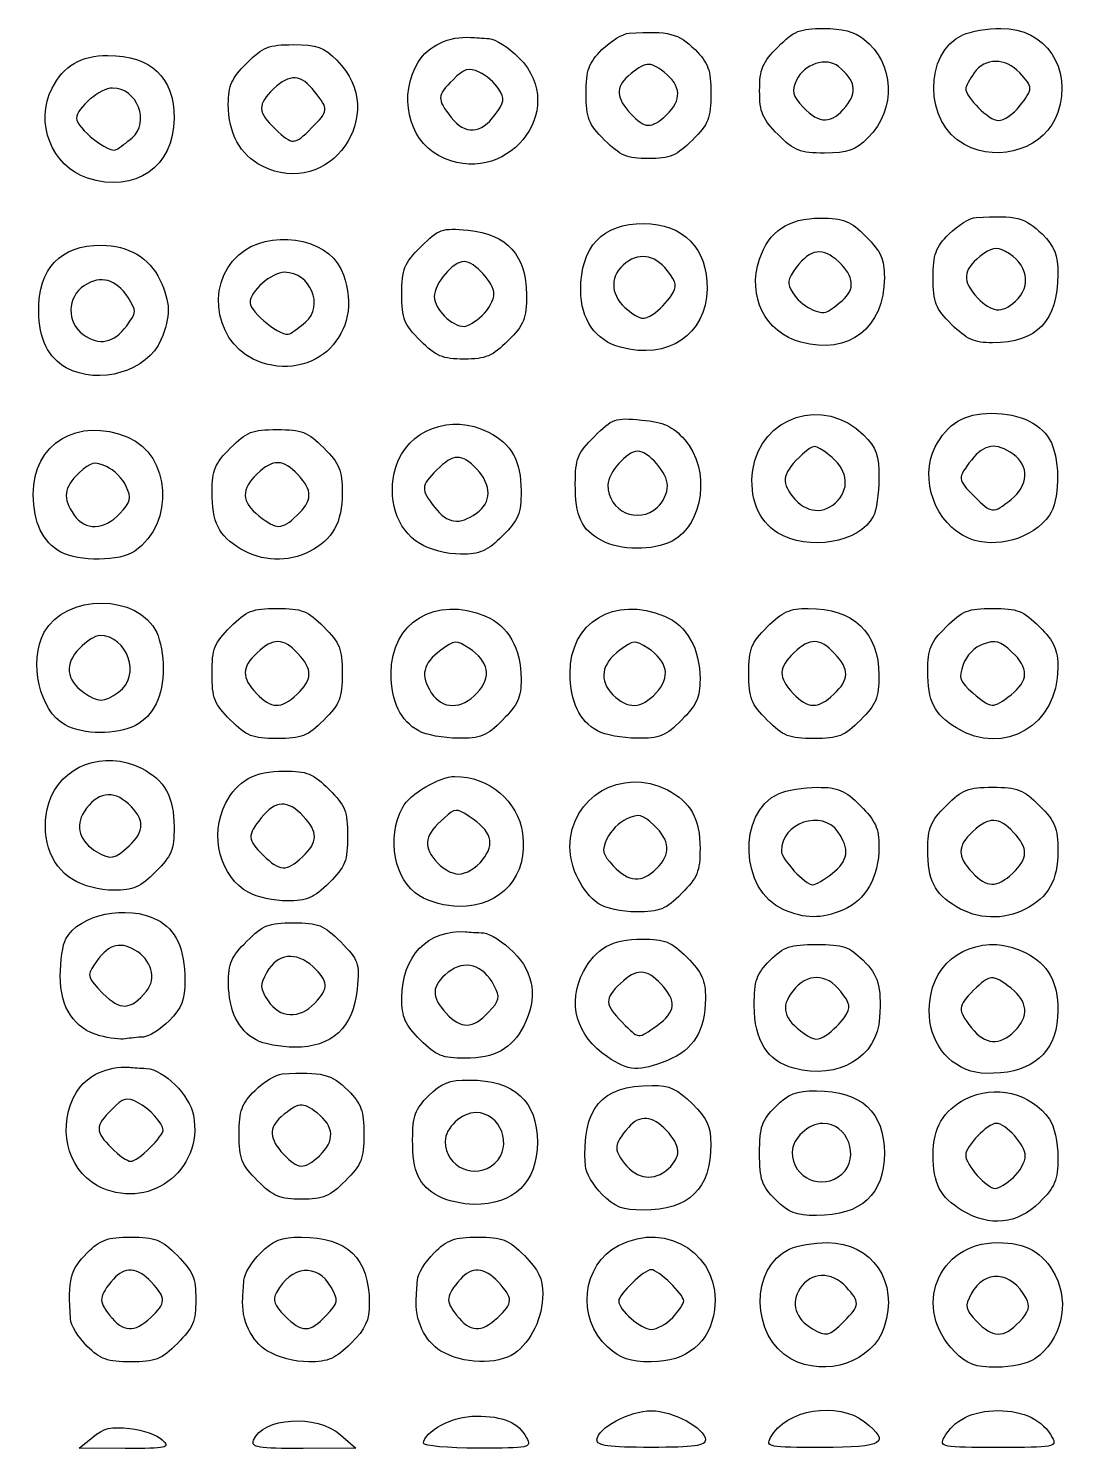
# Model space of a CAD drawing. Extents: x -1 to 2559, y 1 to 1442.
# Drawn here: x 997.6 to 1254.4, y 2.7 to 352 of the extents above; entities that cross this region are included whole.
import ezdxf

# ---------------------------------------------------------------- set-up
doc = ezdxf.new("R2010")
doc.units = 0
doc.layers.get('0').update_dxf_attribs({"linetype": 'CONTINUOUS'})
doc.layers.add('IMAGE', color=7, linetype='CONTINUOUS')

# ---------------------------------------------------------------- blocks, each defined once
blk = doc.blocks.new('wave')
at = {"layer": 'IMAGE', "color": 7}
for points in [[(295.77, -1277.14), (295.77, -1277.14)], [(209.55, -1279.13), (209.55, -1279.13)], [(251.65, -1279.23), (251.65, -1279.23)], [(120.23, -1284.87), (120.23, -1284.87)], [(164.38, -1282.43), (164.38, -1282.43)], [(236.43, -1285.42), (236.43, -1285.42)], [(279.1, -1284.08), (279.1, -1284.08)], [(324.91, -1286.53), (324.91, -1286.53)], [(152.16, -1291.79), (152.16, -1291.79)], [(195.58, -1289.2), (195.58, -1289.2)], [(109.25, -1294.78), (109.25, -1294.78)], [(252.82, -1323.73), (252.82, -1323.73)], [(294.9, -1324.87), (294.9, -1324.87)], [(337.46, -1325.08), (337.46, -1325.08)], [(162.9, -1330.21), (162.9, -1330.21)], [(206.31, -1328.56), (206.31, -1328.56)], [(321.76, -1330.75), (321.76, -1330.75)], [(118.9, -1331.11), (118.9, -1331.11)], [(191.1, -1334.75), (191.1, -1334.75)], [(240.31, -1336.39), (240.31, -1336.39)], [(284.72, -1335.15), (284.72, -1335.15)], [(104.04, -1341.42), (104.04, -1341.42)], [(151.94, -1340.13), (151.94, -1340.13)], [(249.46, -1375.74), (249.46, -1375.74)], [(293.8, -1374.06), (293.8, -1374.06)], [(336.38, -1373.85), (336.38, -1373.85)], [(117.22, -1377.3), (117.22, -1377.3)], [(160.81, -1377.72), (160.81, -1377.72)], [(278.95, -1381.99), (278.95, -1381.99)], [(325.9, -1383.34), (325.9, -1383.34)], [(102.71, -1386.76), (102.71, -1386.76)], [(146.98, -1386.02), (146.98, -1386.02)], [(190.97, -1384.67), (190.97, -1384.67)], [(235.6, -1383.87), (235.6, -1383.87)], [(116.93, -1421.21), (116.93, -1421.21)], [(160.81, -1421.72), (160.81, -1421.72)], [(205.12, -1421.4), (205.12, -1421.4)], [(249.12, -1421.4), (249.12, -1421.4)], [(292.81, -1421.72), (292.81, -1421.72)], [(336.38, -1421.85), (336.38, -1421.85)], [(144.43, -1428.08), (144.43, -1428.08)], [(276.43, -1428.08), (276.43, -1428.08)], [(190.71, -1430.76), (190.71, -1430.76)], [(234.71, -1430.76), (234.71, -1430.76)], [(322.98, -1430.02), (322.98, -1430.02)], [(119.48, -1459.05), (119.48, -1459.05)], [(162.14, -1461.72), (162.14, -1461.72)], [(206.44, -1462.47), (206.44, -1462.47)], [(249.23, -1464.62), (249.23, -1464.62)], [(292.38, -1465.85), (292.38, -1465.85)], [(336.81, -1465.72), (336.81, -1465.72)], [(105.64, -1467.34), (105.64, -1467.34)], [(148.91, -1470.53), (148.91, -1470.53)], [(190.95, -1471.33), (190.95, -1471.33)], [(234.85, -1473.2), (234.85, -1473.2)], [(322.98, -1474.02), (322.98, -1474.02)], [(123.78, -1494.76), (123.78, -1494.76)], [(165.18, -1497.7), (165.18, -1497.7)], [(207.89, -1499.95), (207.89, -1499.95)], [(249.36, -1503.19), (249.36, -1503.19)], [(337.23, -1504.62), (337.23, -1504.62)], [(112.31, -1505.73), (112.31, -1505.73)], [(150.71, -1506.76), (150.71, -1506.76)], [(191.1, -1506.75), (191.1, -1506.75)], [(237.11, -1510.91), (237.11, -1510.91)], [(282.98, -1513.72), (282.98, -1513.72)], [(322.97, -1512.75), (322.97, -1512.75)], [(166.31, -1535.23), (166.31, -1535.23)], [(209.46, -1537.08), (209.46, -1537.08)], [(252.12, -1538.41), (252.12, -1538.41)], [(294.79, -1539.74), (294.79, -1539.74)], [(111.58, -1542.53), (111.58, -1542.53)], [(151.1, -1541.42), (151.1, -1541.42)], [(336.98, -1540.56), (336.98, -1540.56)], [(195.6, -1545.2), (195.6, -1545.2)], [(235.79, -1544.72), (235.79, -1544.72)], [(278.46, -1546.05), (278.46, -1546.05)], [(324.31, -1548.68), (324.31, -1548.68)], [(124.81, -1575.05), (124.81, -1575.05)], [(210.14, -1575.05), (210.14, -1575.05)], [(253.18, -1575.03), (253.18, -1575.03)], [(295.29, -1576.01), (295.29, -1576.01)], [(109.13, -1582.05), (109.13, -1582.05)], [(237.17, -1582.28), (237.17, -1582.28)], [(153.53, -1583.28), (153.53, -1583.28)], [(196.2, -1583.28), (196.2, -1583.28)], [(282.25, -1585.2), (282.25, -1585.2)], [(322.53, -1583.45), (322.53, -1583.45)], [(191.9, -1605.98), (191.9, -1605.98)], [(234.56, -1605.12), (234.56, -1605.12)], [(277.26, -1604.56), (277.26, -1604.56)]]:
    blk.add_lwpolyline(points, close=True, dxfattribs=at)
for points in [[(338.47, -1277.1), (338.47, -1277.1)], [(204.93, -1377.21), (204.93, -1377.21)], [(103.75, -1429.28), (103.75, -1429.28)], [(280.32, -1474.66), (280.32, -1474.66)], [(295.49, -1501.06), (295.49, -1501.06)], [(124.62, -1533.34), (124.62, -1533.34)], [(167.96, -1574.54), (167.96, -1574.54)], [(338.45, -1576.08), (338.45, -1576.07)], [(118.52, -1607.24), (107.23, -1607.2), (110.55, -1604.44), (110.55, -1604.44)], [(150.1, -1605.25), (150.1, -1605.25)], [(171.49, -1603.91), (175.23, -1607.2), (162.27, -1607.24)], [(319.93, -1604.55), (319.93, -1604.55)]]:
    blk.add_lwpolyline(points, dxfattribs=at)
for points in [[(190.57, -1266.25), (193.04, -1262.2), (198.19, -1259.79), (203.56, -1260.16)], [(203.56, -1260.16), (204.48, -1260.23), (206.49, -1260.36), (208.03, -1260.45)], [(208.03, -1260.45), (209.57, -1260.54), (212.87, -1262.66), (215.36, -1265.15)], [(235.79, -1263.18), (237.94, -1261.04), (240.94, -1259.21), (242.46, -1259.12)], [(242.46, -1259.12), (252.24, -1258.53), (254.61, -1259.13), (258.67, -1263.18)], [(279.1, -1262.48), (283.03, -1258.54), (284.5, -1257.95), (290.25, -1257.95)], [(290.25, -1257.95), (294.81, -1257.95), (297.91, -1258.76), (300.2, -1260.57)], [(300.2, -1260.57), (307.75, -1266.51), (308.23, -1277.82), (301.23, -1284.82)], [(324.91, -1286.53), (315.04, -1281.17), (314.8, -1263.97), (324.53, -1259.54)], [(324.53, -1259.54), (326.45, -1258.67), (330.65, -1257.95), (333.86, -1257.95)], [(333.86, -1257.95), (344.95, -1257.95), (351.52, -1267.63), (347.89, -1278.63)], [(148.43, -1266.48), (152.42, -1262.49), (153.79, -1261.95), (159.87, -1261.95)], [(159.87, -1261.95), (165.69, -1261.95), (167.37, -1262.55), (170.6, -1265.78)], [(231.9, -1273.98), (231.9, -1268.13), (232.49, -1266.48), (235.79, -1263.18)], [(258.67, -1263.18), (261.97, -1266.48), (262.56, -1268.13), (262.56, -1273.98)], [(274.56, -1273.28), (274.56, -1267.93), (275.23, -1266.35), (279.1, -1262.48)], [(100.56, -1272.63), (103.42, -1267.1), (107.66, -1264.62), (114.26, -1264.62)], [(114.26, -1264.62), (124.92, -1264.62), (130.56, -1269.96), (130.56, -1280.08)], [(143.9, -1276.55), (143.9, -1272.03), (144.73, -1270.18), (148.43, -1266.48)], [(170.6, -1265.78), (183.82, -1279), (168.77, -1300.24), (152.16, -1291.79)], [(195.58, -1289.2), (188.09, -1285.13), (185.71, -1274.22), (190.57, -1266.25)], [(215.36, -1265.15), (228.22, -1278), (211.78, -1297.98), (195.58, -1289.2)], [(205.57, -1268.71), (202.94, -1267.51), (201.92, -1267.8), (199.17, -1270.56)], [(251.07, -1268.73), (247.54, -1265.95), (246.44, -1266.07), (242.23, -1269.69)], [(293.99, -1267.36), (291.05, -1264.92), (285.43, -1266.72), (283.63, -1270.67)], [(295.77, -1277.14), (298.64, -1273.49), (298.16, -1270.82), (293.99, -1267.36)], [(338.51, -1268.87), (335.01, -1265.11), (329.96, -1265.13), (327.31, -1268.91)], [(165.13, -1273.46), (161.77, -1269.19), (159.05, -1269.03), (154.98, -1272.85)], [(199.17, -1270.56), (195.18, -1274.54), (195.14, -1275.3), (198.72, -1279.84)], [(210.43, -1272.89), (209.48, -1271.38), (207.3, -1269.5), (205.57, -1268.71)], [(242.23, -1269.69), (239.12, -1272.36), (239.29, -1275.13), (242.8, -1278.86)], [(251.65, -1279.23), (255.52, -1275.62), (255.33, -1272.08), (251.07, -1268.73)], [(283.63, -1270.67), (282.34, -1273.5), (282.57, -1274.46), (285.24, -1277.3)], [(327.31, -1268.91), (326.16, -1270.54), (325.23, -1272.26), (325.23, -1272.73)], [(338.47, -1277.1), (341.87, -1272.77), (341.88, -1272.48), (338.51, -1268.87)], [(109.25, -1294.78), (100.45, -1291.91), (96.19, -1281.07), (100.56, -1272.63)], [(115.44, -1272.62), (112.41, -1272.62), (106.56, -1277.52), (106.56, -1280.06)], [(120.23, -1284.87), (124.74, -1281), (121.46, -1272.62), (115.44, -1272.62)], [(154.98, -1272.85), (151, -1276.59), (151.09, -1278.66), (155.42, -1282.68)], [(164.38, -1282.43), (168.61, -1278.2), (168.64, -1277.92), (165.13, -1273.46)], [(209.55, -1279.13), (211.76, -1276.16), (211.89, -1275.24), (210.43, -1272.89)], [(236.43, -1285.42), (232.44, -1281.43), (231.9, -1280.05), (231.9, -1273.98)], [(262.56, -1273.98), (262.56, -1280.05), (262.02, -1281.43), (258.03, -1285.42)], [(279.1, -1284.08), (275.23, -1280.21), (274.56, -1278.63), (274.56, -1273.28)], [(325.23, -1272.73), (325.23, -1274.91), (331.02, -1280.62), (333.23, -1280.62)], [(152.16, -1291.79), (146.73, -1289.02), (143.9, -1283.8), (143.9, -1276.55)], [(285.24, -1277.3), (289.24, -1281.55), (292.34, -1281.5), (295.77, -1277.14)], [(333.23, -1280.62), (334.59, -1280.62), (336.95, -1279.03), (338.47, -1277.1)], [(106.56, -1280.06), (106.56, -1282.5), (114.54, -1288.78), (116.34, -1287.76)], [(130.56, -1280.08), (130.56, -1292.02), (121, -1298.62), (109.25, -1294.78)], [(198.72, -1279.84), (202.15, -1284.21), (205.97, -1283.96), (209.55, -1279.13)], [(242.8, -1278.86), (246.36, -1282.65), (247.9, -1282.72), (251.65, -1279.23)], [(347.89, -1278.63), (345.02, -1287.32), (333.6, -1291.24), (324.91, -1286.53)], [(116.34, -1287.76), (117.2, -1287.27), (118.95, -1285.98), (120.23, -1284.87)], [(155.42, -1282.68), (159.81, -1286.75), (160.08, -1286.74), (164.38, -1282.43)], [(247.23, -1289.95), (241.88, -1289.95), (240.3, -1289.29), (236.43, -1285.42)], [(258.03, -1285.42), (254.16, -1289.29), (252.58, -1289.95), (247.23, -1289.95)], [(290.53, -1288.62), (284.46, -1288.62), (283.08, -1288.07), (279.1, -1284.08)], [(301.23, -1284.82), (298.04, -1288.01), (296.34, -1288.62), (290.53, -1288.62)], [(230.56, -1322.37), (230.56, -1311.59), (235.87, -1305.95), (246.03, -1305.95)], [(246.03, -1305.95), (255.79, -1305.95), (261.85, -1312.19), (261.63, -1322.03)], [(274.53, -1314.72), (276.81, -1307.82), (281.57, -1304.62), (289.54, -1304.62)], [(289.54, -1304.62), (295.29, -1304.62), (296.76, -1305.21), (300.7, -1309.15)], [(321.13, -1308.51), (323.27, -1306.37), (326.27, -1304.54), (327.79, -1304.45)], [(327.79, -1304.45), (337.57, -1303.86), (339.94, -1304.46), (344, -1308.51)], [(146.45, -1313.66), (153.67, -1307.21), (168, -1309.25), (171.64, -1317.25)], [(191.26, -1311.65), (195.69, -1307.22), (196.36, -1306.99), (202.85, -1307.61)], [(202.85, -1307.61), (212.47, -1308.54), (217.23, -1313.78), (217.23, -1323.44)], [(300.7, -1309.15), (304.4, -1312.85), (305.23, -1314.7), (305.23, -1319.22)], [(317.23, -1319.31), (317.23, -1313.46), (317.82, -1311.82), (321.13, -1308.51)], [(344, -1308.51), (347.16, -1311.67), (347.9, -1313.55), (347.9, -1318.45)], [(97.28, -1327.55), (97.19, -1316.96), (102.57, -1311.28), (112.69, -1311.28)], [(112.69, -1311.28), (119.25, -1311.28), (124.5, -1314.38), (127.05, -1319.76)], [(186.56, -1323.28), (186.56, -1317.13), (187.09, -1315.82), (191.26, -1311.65)], [(251.82, -1317.49), (248.64, -1313.45), (244.55, -1312.94), (241, -1316.16)], [(294.02, -1315.39), (290.12, -1311.73), (287.03, -1312.14), (283.58, -1316.77)], [(335.04, -1312.84), (332.7, -1311.62), (331.55, -1311.84), (328.71, -1314.08)], [(337.46, -1325.08), (341.6, -1321.32), (340.5, -1315.72), (335.04, -1312.84)], [(151.94, -1340.13), (140.94, -1336.53), (137.8, -1321.39), (146.45, -1313.66)], [(201.9, -1315.28), (199.14, -1315.28), (194.56, -1320.68), (194.56, -1323.93)], [(209.23, -1323.28), (209.23, -1320.55), (204.4, -1315.28), (201.9, -1315.28)], [(241, -1316.16), (237.51, -1319.31), (237.98, -1323.96), (242.11, -1327.21)], [(284.72, -1335.15), (275.88, -1332.7), (271.49, -1323.91), (274.53, -1314.72)], [(283.58, -1316.77), (281.36, -1319.74), (281.23, -1320.66), (282.71, -1323.02)], [(294.9, -1324.87), (298.11, -1322.11), (297.82, -1318.97), (294.02, -1315.39)], [(328.71, -1314.08), (324.47, -1317.41), (324.31, -1320.14), (328.13, -1324.2)], [(119.25, -1324.16), (116.26, -1319.6), (112.52, -1318.57), (108.5, -1321.2)], [(127.05, -1319.76), (129.73, -1325.4), (129.79, -1328.7), (127.33, -1334.57)], [(157.74, -1317.95), (154.53, -1317.95), (149.23, -1322.6), (149.23, -1325.42)], [(171.64, -1317.25), (178.1, -1331.43), (166.5, -1344.9), (151.94, -1340.13)], [(162.9, -1330.21), (167.56, -1326.2), (164.09, -1317.95), (157.74, -1317.95)], [(252.82, -1323.73), (254.38, -1321.39), (254.24, -1320.57), (251.82, -1317.49)], [(305.23, -1319.22), (305.23, -1331.6), (296.48, -1338.4), (284.72, -1335.15)], [(321.76, -1330.75), (317.78, -1326.76), (317.23, -1325.39), (317.23, -1319.31)], [(347.9, -1318.45), (347.9, -1329.89), (342.75, -1335.28), (331.83, -1335.28)], [(108.5, -1321.2), (104.19, -1324.03), (104.05, -1330.3), (108.23, -1333.25)], [(191.1, -1334.75), (187.1, -1330.76), (186.56, -1329.39), (186.56, -1323.28)], [(194.56, -1323.93), (194.56, -1327), (198.86, -1331.28), (201.94, -1331.28)], [(206.31, -1328.56), (207.92, -1327.07), (209.23, -1324.69), (209.23, -1323.28)], [(217.23, -1323.44), (217.23, -1329.37), (216.66, -1330.78), (212.7, -1334.75)], [(240.31, -1336.39), (234.22, -1334.75), (230.56, -1329.5), (230.56, -1322.37)], [(261.63, -1322.03), (261.39, -1333.29), (252.09, -1339.56), (240.31, -1336.39)], [(248.34, -1328.21), (249.82, -1327.22), (251.84, -1325.21), (252.82, -1323.73)], [(282.71, -1323.02), (284.68, -1326.17), (289.25, -1328.62), (291.23, -1327.58)], [(118.9, -1331.11), (121.37, -1327.79), (121.39, -1327.44), (119.25, -1324.16)], [(149.23, -1325.42), (149.23, -1327.84), (157.21, -1334.1), (159.01, -1333.09)], [(242.11, -1327.21), (245.18, -1329.63), (246, -1329.76), (248.34, -1328.21)], [(291.23, -1327.58), (291.96, -1327.19), (293.61, -1325.98), (294.9, -1324.87)], [(328.13, -1324.2), (331.56, -1327.85), (334.13, -1328.09), (337.46, -1325.08)], [(104.04, -1341.42), (99.61, -1338.97), (97.33, -1334.29), (97.28, -1327.55)], [(159.01, -1333.09), (159.86, -1332.61), (161.61, -1331.31), (162.9, -1330.21)], [(201.94, -1331.28), (202.74, -1331.28), (204.71, -1330.06), (206.31, -1328.56)], [(331.83, -1335.28), (327.31, -1335.28), (325.46, -1334.45), (321.76, -1330.75)], [(108.23, -1333.25), (112.23, -1336.07), (115.74, -1335.37), (118.9, -1331.11)], [(127.33, -1334.57), (124.11, -1342.28), (112.02, -1345.84), (104.04, -1341.42)], [(201.9, -1339.28), (196.55, -1339.28), (194.97, -1338.62), (191.1, -1334.75)], [(212.7, -1334.75), (208.83, -1338.62), (207.25, -1339.28), (201.9, -1339.28)], [(272.88, -1366.62), (274.75, -1353.33), (290.47, -1348.32), (300.1, -1357.94)], [(95.94, -1372.58), (95.85, -1360.06), (106.89, -1353.37), (119.18, -1358.51)], [(185.09, -1365.89), (187.85, -1356.66), (198.74, -1352.55), (207.88, -1357.27)], [(233.93, -1358.32), (238.36, -1353.89), (239.03, -1353.65), (245.52, -1354.28)], [(245.52, -1354.28), (251.11, -1354.82), (253.11, -1355.73), (256.15, -1359.13)], [(317.74, -1360.91), (320.75, -1355.1), (324.9, -1352.62), (331.59, -1352.62)], [(331.59, -1352.62), (338.74, -1352.62), (344.22, -1355.33), (346.3, -1359.91)], [(119.18, -1358.51), (129.74, -1362.92), (130.79, -1379.63), (120.94, -1386.53)], [(144.43, -1361.15), (148.42, -1357.16), (149.79, -1356.62), (155.9, -1356.62)], [(155.9, -1356.62), (162, -1356.62), (163.37, -1357.16), (167.36, -1361.15)], [(207.88, -1357.27), (213.6, -1360.23), (215.9, -1364.37), (215.9, -1371.71)], [(229.23, -1369.9), (229.23, -1363.8), (229.77, -1362.48), (233.93, -1358.32)], [(300.1, -1357.94), (303.29, -1361.14), (303.9, -1362.84), (303.9, -1368.6)], [(139.9, -1371.9), (139.9, -1366.61), (140.57, -1365.01), (144.43, -1361.15)], [(167.36, -1361.15), (171.28, -1365.07), (171.9, -1366.57), (171.9, -1372.19)], [(244.56, -1361.95), (241.95, -1361.95), (237.23, -1367.28), (237.23, -1370.23)], [(251.9, -1370.46), (251.9, -1367.32), (247.27, -1361.95), (244.56, -1361.95)], [(256.15, -1359.13), (262.54, -1366.29), (260.83, -1380.02), (253.04, -1384.05)], [(291.6, -1362.85), (288.01, -1360.18), (287.92, -1360.18), (285.14, -1362.7)], [(325.9, -1383.34), (317.82, -1380), (313.71, -1368.7), (317.74, -1360.91)], [(336.93, -1362.69), (332.68, -1359.72), (329.82, -1360.12), (326.66, -1364.13)], [(346.3, -1359.91), (348.54, -1364.82), (348.29, -1374.13), (345.82, -1377.66)], [(113.9, -1365.71), (111, -1364.39), (110.08, -1364.61), (107.22, -1367.29)], [(118.8, -1370.61), (117.96, -1368.76), (115.75, -1366.55), (113.9, -1365.71)], [(161, -1367.7), (157.38, -1363.85), (154.93, -1363.81), (150.98, -1367.51)], [(190.97, -1384.67), (185.23, -1381.17), (182.82, -1373.47), (185.09, -1365.89)], [(205, -1366.37), (201.31, -1362.44), (199.24, -1362.48), (195.17, -1366.56)], [(285.14, -1362.7), (280.22, -1367.15), (279.7, -1369.34), (282.69, -1373.14)], [(293.8, -1374.06), (296.9, -1370.63), (296.02, -1366.14), (291.6, -1362.85)], [(326.66, -1364.13), (323.16, -1368.58), (323.18, -1368.87), (327.41, -1373.1)], [(336.38, -1373.85), (340.71, -1370.45), (340.95, -1365.51), (336.93, -1362.69)], [(107.22, -1367.29), (103.38, -1370.9), (103.06, -1373.5), (105.97, -1377.65)], [(150.98, -1367.51), (146.95, -1371.3), (147.08, -1374.45), (151.41, -1377.85)], [(160.81, -1377.72), (164.66, -1374.1), (164.7, -1371.65), (161, -1367.7)], [(195.17, -1366.56), (191.19, -1370.53), (191.15, -1371.3), (194.66, -1375.77)], [(204.93, -1377.21), (208.69, -1374.57), (208.72, -1370.33), (205, -1366.37)], [(278.95, -1381.99), (274.26, -1379.14), (271.94, -1373.26), (272.88, -1366.62)], [(303.9, -1368.6), (303.9, -1372.37), (303.28, -1376.61), (302.52, -1378.02)], [(102.71, -1386.76), (98.23, -1384.27), (96, -1379.6), (95.94, -1372.58)], [(117.22, -1377.3), (119.91, -1374.43), (120.12, -1373.51), (118.8, -1370.61)], [(146.98, -1386.02), (141.47, -1382.65), (139.9, -1379.52), (139.9, -1371.9)], [(171.9, -1372.19), (171.9, -1379.53), (169.6, -1383.67), (163.88, -1386.62)], [(215.9, -1371.71), (215.9, -1377.33), (215.28, -1378.83), (211.36, -1382.75)], [(235.6, -1383.87), (230.67, -1381.2), (229.23, -1378.04), (229.23, -1369.9)], [(237.23, -1370.23), (237.23, -1376.76), (244.64, -1380.1), (249.46, -1375.74)], [(249.46, -1375.74), (250.8, -1374.53), (251.9, -1372.15), (251.9, -1370.46)], [(194.66, -1375.77), (197.82, -1379.78), (200.68, -1380.18), (204.93, -1377.21)], [(282.69, -1373.14), (285.92, -1377.25), (290.56, -1377.63), (293.8, -1374.06)], [(327.41, -1373.1), (331.64, -1377.33), (331.93, -1377.36), (336.38, -1373.85)], [(105.97, -1377.65), (108.71, -1381.56), (113.35, -1381.41), (117.22, -1377.3)], [(151.41, -1377.85), (155.83, -1381.33), (156.99, -1381.31), (160.81, -1377.72)], [(302.52, -1378.02), (299.07, -1384.47), (286.49, -1386.59), (278.95, -1381.99)], [(345.82, -1377.66), (341.7, -1383.54), (332.63, -1386.13), (325.9, -1383.34)], [(211.36, -1382.75), (207.59, -1386.52), (205.85, -1387.28), (201.03, -1387.28)], [(120.94, -1386.53), (117.33, -1389.06), (107.1, -1389.19), (102.71, -1386.76)], [(163.88, -1386.62), (158.61, -1389.35), (152.06, -1389.11), (146.98, -1386.02)], [(201.03, -1387.28), (197.64, -1387.28), (193.46, -1386.19), (190.97, -1384.67)], [(253.04, -1384.05), (248.33, -1386.48), (240.25, -1386.4), (235.6, -1383.87)], [(98.63, -1406.5), (103.77, -1396.88), (121.91, -1396.94), (126.3, -1406.58)], [(144.43, -1405.15), (148.42, -1401.16), (149.79, -1400.62), (155.9, -1400.62)], [(155.9, -1400.62), (162, -1400.62), (163.37, -1401.16), (167.36, -1405.15)], [(183.94, -1416.58), (183.85, -1404.06), (194.89, -1397.37), (207.18, -1402.51)], [(227.94, -1416.58), (227.85, -1404.06), (238.89, -1397.37), (251.18, -1402.51)], [(276.43, -1405.15), (280.13, -1401.45), (281.98, -1400.62), (286.5, -1400.62)], [(286.5, -1400.62), (297.59, -1400.62), (303.9, -1406.57), (303.9, -1417.05)], [(320.43, -1405.15), (324.42, -1401.16), (325.79, -1400.62), (331.9, -1400.62)], [(331.9, -1400.62), (338, -1400.62), (339.37, -1401.16), (343.36, -1405.15)], [(207.18, -1402.51), (212.67, -1404.8), (215.9, -1410.54), (215.9, -1418.02)], [(251.18, -1402.51), (256.67, -1404.8), (259.9, -1410.54), (259.9, -1418.02)], [(103.75, -1429.28), (97.45, -1425.86), (94.73, -1413.77), (98.63, -1406.5)], [(112.21, -1407.28), (111.24, -1407.28), (109.01, -1408.72), (107.26, -1410.47)], [(116.93, -1421.21), (122.55, -1417.27), (119.16, -1407.28), (112.21, -1407.28)], [(126.3, -1406.58), (127.18, -1408.5), (127.9, -1412.42), (127.9, -1415.28)], [(139.9, -1416.62), (139.9, -1410.51), (140.44, -1409.14), (144.43, -1405.15)], [(161, -1411.7), (157.38, -1407.85), (154.93, -1407.81), (150.98, -1411.51)], [(167.36, -1405.15), (171.36, -1409.14), (171.9, -1410.51), (171.9, -1416.62)], [(271.9, -1416.62), (271.9, -1410.51), (272.44, -1409.14), (276.43, -1405.15)], [(293, -1411.7), (289.38, -1407.85), (286.93, -1407.81), (282.98, -1411.51)], [(315.9, -1415.9), (315.9, -1410.61), (316.57, -1409.01), (320.43, -1405.15)], [(343.36, -1405.15), (347.06, -1408.85), (347.9, -1410.7), (347.9, -1415.22)], [(107.26, -1410.47), (103.58, -1414.15), (104, -1418.27), (108.36, -1421.32)], [(196.15, -1410.89), (191.7, -1414.21), (191.05, -1417.12), (193.82, -1421.35)], [(203.05, -1410.38), (199.95, -1408.34), (199.52, -1408.38), (196.15, -1410.89)], [(205.12, -1421.4), (208.73, -1417.56), (207.99, -1413.61), (203.05, -1410.38)], [(240.15, -1410.88), (235.59, -1414.27), (234.97, -1418.36), (238.48, -1421.87)], [(247.05, -1410.38), (243.95, -1408.34), (243.52, -1408.38), (240.15, -1410.88)], [(249.12, -1421.4), (252.73, -1417.56), (251.99, -1413.61), (247.05, -1410.38)], [(329.57, -1409.39), (327.42, -1410.14), (325.4, -1412.2), (324.61, -1414.45)], [(336.54, -1411.26), (333.76, -1408.64), (332.58, -1408.33), (329.57, -1409.39)], [(336.38, -1421.85), (340.79, -1418.39), (340.84, -1415.3), (336.54, -1411.26)], [(150.98, -1411.51), (147.14, -1415.13), (147.09, -1417.59), (150.8, -1421.53)], [(160.81, -1421.72), (164.66, -1418.1), (164.7, -1415.65), (161, -1411.7)], [(282.98, -1411.51), (279.14, -1415.13), (279.09, -1417.59), (282.8, -1421.53)], [(292.81, -1421.72), (296.66, -1418.1), (296.7, -1415.65), (293, -1411.7)], [(324.61, -1414.45), (323.45, -1417.77), (323.74, -1418.61), (327, -1421.42)], [(127.9, -1415.28), (127.9, -1422.19), (125.53, -1427.06), (121.04, -1429.38)], [(144.43, -1428.08), (140.44, -1424.09), (139.9, -1422.72), (139.9, -1416.62)], [(171.9, -1416.62), (171.9, -1422.72), (171.36, -1424.09), (167.36, -1428.08)], [(190.71, -1430.76), (186.23, -1428.27), (184, -1423.6), (183.94, -1416.58)], [(215.9, -1418.02), (215.9, -1422.53), (215.06, -1424.38), (211.36, -1428.08)], [(234.71, -1430.76), (230.23, -1428.27), (228, -1423.6), (227.94, -1416.58)], [(259.9, -1418.02), (259.9, -1422.53), (259.06, -1424.38), (255.36, -1428.08)], [(276.43, -1428.08), (272.44, -1424.09), (271.9, -1422.72), (271.9, -1416.62)], [(303.9, -1417.05), (303.9, -1422.66), (303.28, -1424.17), (299.36, -1428.08)], [(322.98, -1430.02), (317.47, -1426.65), (315.9, -1423.52), (315.9, -1415.9)], [(347.9, -1415.22), (347.9, -1429.35), (334.72, -1437.17), (322.98, -1430.02)], [(108.36, -1421.32), (111.9, -1423.8), (113.26, -1423.78), (116.93, -1421.21)], [(150.8, -1421.53), (154.41, -1425.38), (156.87, -1425.42), (160.81, -1421.72)], [(193.82, -1421.35), (196.56, -1425.53), (201.22, -1425.55), (205.12, -1421.4)], [(238.48, -1421.87), (242.1, -1425.49), (245.42, -1425.34), (249.12, -1421.4)], [(282.8, -1421.53), (286.41, -1425.38), (288.87, -1425.42), (292.81, -1421.72)], [(327, -1421.42), (331.52, -1425.31), (331.96, -1425.33), (336.38, -1421.85)], [(155.9, -1432.62), (149.79, -1432.62), (148.42, -1432.08), (144.43, -1428.08)], [(167.36, -1428.08), (163.37, -1432.08), (162, -1432.62), (155.9, -1432.62)], [(211.36, -1428.08), (207.43, -1432.01), (205.97, -1432.61), (200.36, -1432.57)], [(255.36, -1428.08), (251.43, -1432.01), (249.97, -1432.61), (244.36, -1432.57)], [(287.9, -1432.62), (281.79, -1432.62), (280.42, -1432.08), (276.43, -1428.08)], [(299.36, -1428.08), (295.37, -1432.08), (294, -1432.62), (287.9, -1432.62)], [(121.04, -1429.38), (116.39, -1431.79), (108.27, -1431.74), (103.75, -1429.28)], [(200.36, -1432.57), (196.81, -1432.54), (192.46, -1431.73), (190.71, -1430.76)], [(244.36, -1432.57), (240.81, -1432.54), (236.46, -1431.73), (234.71, -1430.76)], [(99.76, -1448.55), (102.52, -1439.33), (113.41, -1435.22), (122.55, -1439.94)], [(122.55, -1439.94), (128.27, -1442.9), (130.56, -1447.04), (130.56, -1454.38)], [(143.22, -1448.63), (146.18, -1442.91), (150.32, -1440.62), (157.66, -1440.62)], [(157.66, -1440.62), (163.28, -1440.62), (164.78, -1441.23), (168.7, -1445.15)], [(186.78, -1449.54), (188.51, -1446.3), (195.85, -1441.96), (199.61, -1441.95)], [(199.61, -1441.95), (207.97, -1441.94), (215.13, -1447.95), (216.25, -1455.95)], [(227.9, -1459.28), (227.9, -1447.01), (240.73, -1439.51), (251.88, -1445.27)], [(119.34, -1448.72), (115.55, -1445.15), (111.56, -1445.85), (108.43, -1450.63)], [(168.7, -1445.15), (172.69, -1449.14), (173.23, -1450.51), (173.23, -1456.62)], [(251.88, -1445.27), (257.6, -1448.23), (259.9, -1452.37), (259.9, -1459.71)], [(280.32, -1474.66), (269.73, -1470.06), (268.97, -1450.87), (279.19, -1446.21)], [(279.19, -1446.21), (281.12, -1445.33), (285.42, -1444.62), (288.76, -1444.62)], [(288.76, -1444.62), (293.89, -1444.62), (295.54, -1445.32), (299.36, -1449.15)], [(320.43, -1449.15), (324.42, -1445.16), (325.79, -1444.62), (331.9, -1444.62)], [(331.9, -1444.62), (338, -1444.62), (339.37, -1445.16), (343.36, -1449.15)], [(105.64, -1467.34), (99.89, -1463.84), (97.48, -1456.14), (99.76, -1448.55)], [(119.48, -1459.05), (123.42, -1455.35), (123.38, -1452.52), (119.34, -1448.72)], [(148.91, -1470.53), (141.87, -1466.7), (139.19, -1456.42), (143.22, -1448.63)], [(162.33, -1451.7), (158.54, -1447.67), (155.4, -1447.8), (151.99, -1452.13)], [(190.95, -1471.33), (184.69, -1467.51), (182.71, -1457.15), (186.78, -1449.54)], [(299.36, -1449.15), (303.06, -1452.85), (303.9, -1454.7), (303.9, -1459.22)], [(315.9, -1459.9), (315.9, -1454.61), (316.57, -1453.01), (320.43, -1449.15)], [(343.36, -1449.15), (347.28, -1453.07), (347.9, -1454.57), (347.9, -1460.19)], [(108.43, -1450.63), (106.14, -1454.13), (107.39, -1458.08), (111.58, -1460.52)], [(151.99, -1452.13), (148.48, -1456.59), (148.52, -1457.36), (152.5, -1461.34)], [(162.14, -1461.72), (165.99, -1458.1), (166.04, -1455.65), (162.33, -1451.7)], [(197.07, -1452.09), (192.22, -1456.48), (191.71, -1458.69), (194.69, -1462.47)], [(203.15, -1451.77), (200.04, -1449.74), (199.65, -1449.76), (197.07, -1452.09)], [(206.44, -1462.47), (209.59, -1458.47), (208.63, -1455.37), (203.15, -1451.77)], [(241.89, -1452.38), (240.04, -1453.22), (237.83, -1455.42), (236.99, -1457.28)], [(248.58, -1453.96), (245.72, -1451.27), (244.79, -1451.05), (241.89, -1452.38)], [(293.82, -1455.58), (289.89, -1449.96), (279.9, -1453.36), (279.9, -1460.31)], [(337, -1455.7), (333.38, -1451.85), (330.93, -1451.81), (326.98, -1455.51)], [(130.56, -1454.38), (130.56, -1460), (129.95, -1461.5), (126.03, -1465.42)], [(173.23, -1456.62), (173.23, -1462.72), (172.69, -1464.09), (168.7, -1468.08)], [(216.25, -1455.95), (217.72, -1466.41), (211.16, -1473.94), (200.56, -1473.94)], [(249.23, -1464.62), (252.79, -1461.05), (252.59, -1457.73), (248.58, -1453.96)], [(292.38, -1465.85), (296.4, -1462.7), (296.8, -1459.83), (293.82, -1455.58)], [(326.98, -1455.51), (323.14, -1459.13), (323.09, -1461.59), (326.8, -1465.53)], [(336.81, -1465.72), (340.66, -1462.1), (340.7, -1459.65), (337, -1455.7)], [(111.58, -1460.52), (114.95, -1462.48), (116.04, -1462.28), (119.48, -1459.05)], [(234.85, -1473.2), (230.92, -1470.45), (227.9, -1464.4), (227.9, -1459.28)], [(236.99, -1457.28), (235.67, -1460.18), (235.89, -1461.1), (238.58, -1463.96)], [(259.9, -1459.71), (259.9, -1465.33), (259.28, -1466.83), (255.36, -1470.75)], [(303.9, -1459.22), (303.9, -1466.69), (300.67, -1472.43), (295.18, -1474.72)], [(322.98, -1474.02), (317.47, -1470.65), (315.9, -1467.52), (315.9, -1459.9)], [(347.9, -1460.19), (347.9, -1467.53), (345.6, -1471.67), (339.88, -1474.62)], [(152.5, -1461.34), (156.53, -1465.37), (158.19, -1465.43), (162.14, -1461.72)], [(194.69, -1462.47), (196.25, -1464.46), (198.77, -1465.95), (200.56, -1465.95)], [(200.56, -1465.95), (202.36, -1465.95), (204.87, -1464.46), (206.44, -1462.47)], [(279.9, -1460.31), (279.9, -1462.3), (285.8, -1468.62), (287.66, -1468.62)], [(126.03, -1465.42), (122.26, -1469.18), (120.52, -1469.95), (115.7, -1469.94)], [(238.58, -1463.96), (242.35, -1467.98), (245.67, -1468.18), (249.23, -1464.62)], [(287.66, -1468.62), (288.32, -1468.62), (290.45, -1467.37), (292.38, -1465.85)], [(326.8, -1465.53), (330.41, -1469.38), (332.87, -1469.42), (336.81, -1465.72)], [(115.7, -1469.94), (112.3, -1469.94), (108.13, -1468.86), (105.64, -1467.34)], [(158.36, -1472.56), (155.17, -1472.53), (150.92, -1471.62), (148.91, -1470.53)], [(168.7, -1468.08), (164.9, -1471.88), (163.22, -1472.61), (158.36, -1472.56)], [(103.94, -1481.88), (107.14, -1475.89), (119.05, -1473.4), (126.37, -1477.18)], [(200.56, -1473.94), (197.61, -1473.94), (193.32, -1472.77), (190.95, -1471.33)], [(244.33, -1475.28), (240.59, -1475.28), (236.56, -1474.4), (234.85, -1473.2)], [(255.36, -1470.75), (251.45, -1474.67), (249.94, -1475.28), (244.33, -1475.28)], [(339.88, -1474.62), (334.61, -1477.35), (328.06, -1477.11), (322.98, -1474.02)], [(126.37, -1477.18), (131.01, -1479.58), (133.23, -1484.41), (133.23, -1492.11)], [(295.18, -1474.72), (289.58, -1477.06), (285.8, -1477.05), (280.32, -1474.66)], [(148.43, -1482.48), (152.42, -1478.49), (153.79, -1477.95), (159.9, -1477.95)], [(159.9, -1477.95), (166.05, -1477.95), (167.36, -1478.48), (171.53, -1482.65)], [(186.57, -1496.42), (186.58, -1486.2), (193.02, -1479.52), (202.23, -1480.16)], [(202.23, -1480.16), (203.15, -1480.23), (205.16, -1480.36), (206.7, -1480.45)], [(206.7, -1480.45), (208.24, -1480.54), (211.54, -1482.66), (214.03, -1485.15)], [(317.09, -1493.89), (319.85, -1484.66), (330.74, -1480.55), (339.88, -1485.27)], [(102.56, -1491.02), (102.56, -1487.4), (103.18, -1483.29), (103.94, -1481.88)], [(120.91, -1484.66), (116.83, -1482.38), (114.18, -1483.34), (110.87, -1488.32)], [(123.78, -1494.76), (126.32, -1491.7), (124.97, -1486.93), (120.91, -1484.66)], [(143.94, -1492.82), (143.9, -1487.96), (144.64, -1486.27), (148.43, -1482.48)], [(171.53, -1482.65), (175.96, -1487.08), (176.19, -1487.75), (175.57, -1494.24)], [(231.22, -1489.96), (234.18, -1484.25), (238.32, -1481.95), (245.66, -1481.95)], [(245.66, -1481.95), (251.28, -1481.95), (252.78, -1482.57), (256.7, -1486.48)], [(277.13, -1487.18), (280.52, -1483.79), (282.01, -1483.28), (288.56, -1483.28)], [(288.56, -1483.28), (295.12, -1483.28), (296.61, -1483.79), (300, -1487.18)], [(164.69, -1488.74), (160.64, -1484.93), (155.94, -1485.5), (153.35, -1490.13)], [(209.31, -1493.43), (206.53, -1488.23), (202.05, -1486.92), (197.99, -1490.12)], [(214.03, -1485.15), (219.16, -1490.28), (220.04, -1496.55), (216.57, -1503.27)], [(256.7, -1486.48), (260.4, -1490.18), (261.23, -1492.03), (261.23, -1496.55)], [(273.23, -1498.33), (273.23, -1492.09), (273.77, -1490.53), (277.13, -1487.18)], [(300, -1487.18), (303.83, -1491.01), (304.5, -1493.33), (304.05, -1501.24)], [(339.88, -1485.27), (345.56, -1488.21), (347.9, -1492.38), (347.9, -1499.56)], [(112.31, -1505.73), (105.98, -1504.02), (102.56, -1498.87), (102.56, -1491.02)], [(110.87, -1488.32), (109.11, -1490.98), (109.28, -1491.54), (113.05, -1495.31)], [(153.35, -1490.13), (151.59, -1493.28), (151.63, -1494), (153.67, -1497.13)], [(165.18, -1497.7), (168.69, -1493.93), (168.6, -1492.41), (164.69, -1488.74)], [(197.99, -1490.12), (193.8, -1493.41), (193.66, -1496.15), (197.46, -1500.2)], [(237.11, -1510.91), (229.44, -1505.74), (227.2, -1497.75), (231.22, -1489.96)], [(250.33, -1493.04), (246.72, -1489.19), (244.26, -1489.14), (240.32, -1492.85)], [(294.49, -1494.83), (290.91, -1490.28), (286.23, -1490.25), (282.69, -1494.76)], [(336.38, -1494.05), (331.92, -1490.53), (331.15, -1490.58), (327.17, -1494.56)], [(113.05, -1495.31), (117.35, -1499.61), (119.86, -1499.48), (123.78, -1494.76)], [(133.23, -1492.11), (133.23, -1497.01), (132.49, -1498.89), (129.33, -1502.05)], [(150.71, -1506.76), (146.27, -1504.29), (144, -1499.62), (143.94, -1492.82)], [(175.57, -1494.24), (174.66, -1503.69), (169.36, -1508.64), (160.21, -1508.57)], [(207.89, -1499.95), (210.65, -1497.02), (210.82, -1496.25), (209.31, -1493.43)], [(240.32, -1492.85), (236.36, -1496.56), (236.43, -1498.12), (240.75, -1502.43)], [(249.36, -1503.19), (253.98, -1499.9), (254.24, -1497.19), (250.33, -1493.04)], [(282.69, -1494.76), (279.62, -1498.66), (280.43, -1501.63), (285.51, -1505.2)], [(295.49, -1501.06), (297.04, -1498.72), (296.91, -1497.9), (294.49, -1494.83)], [(322.97, -1512.75), (317.23, -1509.14), (314.83, -1501.44), (317.09, -1493.89)], [(327.17, -1494.56), (323.19, -1498.53), (323.15, -1499.3), (326.66, -1503.77)], [(337.23, -1504.62), (340.87, -1500.98), (340.58, -1497.34), (336.38, -1494.05)], [(153.67, -1497.13), (156.51, -1501.45), (161.45, -1501.7), (165.18, -1497.7)], [(191.1, -1506.75), (187.33, -1502.98), (186.56, -1501.24), (186.57, -1496.42)], [(261.23, -1496.55), (261.23, -1504.43), (258.29, -1509.23), (251.92, -1511.78)], [(282.98, -1513.72), (276.43, -1511.97), (273.23, -1506.91), (273.23, -1498.33)], [(129.33, -1502.05), (127.19, -1504.2), (124.34, -1506), (123, -1506.05)], [(197.46, -1500.2), (201.19, -1504.16), (204, -1504.1), (207.89, -1499.95)], [(304.05, -1501.24), (303.5, -1511.05), (293.99, -1516.68), (282.98, -1513.72)], [(291.07, -1505.5), (292.52, -1504.54), (294.51, -1502.54), (295.49, -1501.06)], [(347.9, -1499.56), (347.9, -1508.67), (342.92, -1514.07), (333.82, -1514.86)], [(216.57, -1503.27), (213.61, -1508.99), (209.48, -1511.28), (202.13, -1511.28)], [(240.75, -1502.43), (244.96, -1506.65), (244.55, -1506.61), (249.36, -1503.19)], [(285.51, -1505.2), (287.96, -1506.91), (288.87, -1506.96), (291.07, -1505.5)], [(326.66, -1503.77), (329.96, -1507.96), (333.59, -1508.25), (337.23, -1504.62)], [(118.56, -1506.51), (117.46, -1506.71), (114.65, -1506.35), (112.31, -1505.73)], [(123, -1506.05), (121.66, -1506.11), (119.66, -1506.31), (118.56, -1506.51)], [(160.21, -1508.57), (156.74, -1508.54), (152.46, -1507.73), (150.71, -1506.76)], [(202.13, -1511.28), (196.52, -1511.28), (195.01, -1510.67), (191.1, -1506.75)], [(251.92, -1511.78), (244.74, -1514.66), (242.47, -1514.52), (237.11, -1510.91)], [(106.57, -1519.58), (109.04, -1515.53), (114.19, -1513.12), (119.56, -1513.5)], [(119.56, -1513.5), (120.48, -1513.56), (122.38, -1513.69), (123.79, -1513.78)], [(123.79, -1513.78), (128.05, -1514.06), (134.4, -1520.39), (135.32, -1525.28)], [(150.46, -1519.18), (152.6, -1517.04), (155.6, -1515.21), (157.13, -1515.12)], [(157.13, -1515.12), (166.91, -1514.53), (169.27, -1515.12), (173.33, -1519.18)], [(333.82, -1514.86), (328.82, -1515.29), (326.2, -1514.79), (322.97, -1512.75)], [(111.58, -1542.53), (104.09, -1538.47), (101.71, -1527.55), (106.57, -1519.58)], [(146.56, -1529.98), (146.56, -1524.13), (147.16, -1522.48), (150.46, -1519.18)], [(173.33, -1519.18), (176.64, -1522.48), (177.23, -1524.13), (177.23, -1529.98)], [(193.13, -1520.51), (196.31, -1517.33), (198.15, -1516.62), (203.19, -1516.62)], [(203.19, -1516.62), (214.21, -1516.62), (219.9, -1521.83), (219.9, -1531.95)], [(231.71, -1537.72), (230.84, -1523.48), (235.43, -1517.95), (248.12, -1517.95)], [(248.12, -1517.95), (252.46, -1517.95), (254.37, -1518.83), (258.03, -1522.48)], [(278.46, -1523.18), (281.65, -1520), (283.49, -1519.28), (288.53, -1519.28)], [(288.53, -1519.28), (299.55, -1519.28), (305.23, -1524.5), (305.23, -1534.62)], [(325.24, -1521.27), (332.32, -1517.61), (341.29, -1519.78), (345.82, -1526.24)], [(121.55, -1522.12), (118.95, -1520.73), (118.1, -1520.96), (115.22, -1523.84)], [(127.85, -1529.01), (127.78, -1527.17), (124.68, -1523.78), (121.55, -1522.12)], [(165.74, -1524.73), (162.21, -1521.95), (161.11, -1522.07), (156.9, -1525.69)], [(189.23, -1531.27), (189.23, -1525.47), (189.83, -1523.81), (193.13, -1520.51)], [(258.03, -1522.48), (261.69, -1526.15), (262.56, -1528.05), (262.56, -1532.42)], [(317.23, -1535), (317.23, -1528.38), (319.71, -1524.14), (325.24, -1521.27)], [(115.22, -1523.84), (111.08, -1527.98), (111.07, -1529.24), (115.17, -1533.34)], [(135.32, -1525.28), (137.91, -1539.09), (123.95, -1549.24), (111.58, -1542.53)], [(156.9, -1525.69), (153.78, -1528.36), (153.96, -1531.13), (157.46, -1534.86)], [(166.31, -1535.23), (170.19, -1531.62), (170, -1528.08), (165.74, -1524.73)], [(204.79, -1524.62), (201.23, -1524.62), (197.23, -1528.37), (197.23, -1531.72)], [(209.46, -1537.08), (214.02, -1532.95), (210.9, -1524.62), (204.79, -1524.62)], [(251.66, -1529.04), (248.21, -1525.35), (245.04, -1525.1), (242.31, -1528.28)], [(274.56, -1534.62), (274.56, -1528.06), (275.07, -1526.57), (278.46, -1523.18)], [(345.82, -1526.24), (347.01, -1527.94), (347.9, -1531.98), (347.9, -1535.71)], [(124.62, -1533.34), (126.42, -1531.54), (127.88, -1529.59), (127.85, -1529.01)], [(151.1, -1541.42), (147.11, -1537.43), (146.56, -1536.05), (146.56, -1529.98)], [(177.23, -1529.98), (177.23, -1536.05), (176.68, -1537.43), (172.7, -1541.42)], [(242.31, -1528.28), (238.69, -1532.5), (238.57, -1533.6), (241.34, -1537.13)], [(252.12, -1538.41), (255.34, -1535.5), (255.2, -1532.8), (251.66, -1529.04)], [(290.13, -1527.28), (286.56, -1527.28), (282.56, -1531.03), (282.56, -1534.38)], [(294.79, -1539.74), (299.35, -1535.61), (296.24, -1527.28), (290.13, -1527.28)], [(332.73, -1527.28), (330.61, -1527.28), (325.23, -1532.89), (325.23, -1535.1)], [(339.9, -1535.28), (339.9, -1532.64), (335.09, -1527.28), (332.73, -1527.28)], [(115.17, -1533.34), (116.97, -1535.14), (119.1, -1536.62), (119.9, -1536.62)], [(119.9, -1536.62), (120.7, -1536.62), (122.82, -1535.14), (124.62, -1533.34)], [(195.6, -1545.2), (190.67, -1542.53), (189.23, -1539.37), (189.23, -1531.27)], [(197.23, -1531.72), (197.23, -1538.11), (204.7, -1541.38), (209.46, -1537.08)], [(219.9, -1531.95), (219.9, -1541.7), (214.15, -1547.33), (204.3, -1547.23)], [(262.56, -1532.42), (262.56, -1543.43), (257.21, -1548.62), (245.86, -1548.62)], [(157.46, -1534.86), (161.02, -1538.65), (162.57, -1538.72), (166.31, -1535.23)], [(278.46, -1546.05), (275.07, -1542.66), (274.56, -1541.17), (274.56, -1534.62)], [(282.56, -1534.38), (282.56, -1540.77), (290.03, -1544.05), (294.79, -1539.74)], [(305.23, -1534.62), (305.23, -1544.73), (299.55, -1549.95), (288.53, -1549.95)], [(324.31, -1548.68), (318.87, -1545.36), (317.23, -1542.19), (317.23, -1535)], [(325.23, -1535.1), (325.23, -1537.5), (330.39, -1543.28), (332.54, -1543.28)], [(336.98, -1540.56), (338.58, -1539.07), (339.9, -1536.69), (339.9, -1535.28)], [(347.9, -1535.71), (347.9, -1541.33), (347.28, -1542.83), (343.36, -1546.75)], [(235.79, -1544.72), (233.65, -1542.57), (231.81, -1539.42), (231.71, -1537.72)], [(241.34, -1537.13), (244.49, -1541.12), (248.59, -1541.61), (252.12, -1538.41)], [(161.9, -1545.95), (156.55, -1545.95), (154.97, -1545.29), (151.1, -1541.42)], [(172.7, -1541.42), (168.83, -1545.29), (167.25, -1545.95), (161.9, -1545.95)], [(332.54, -1543.28), (333.38, -1543.28), (335.37, -1542.06), (336.98, -1540.56)], [(204.3, -1547.23), (201.51, -1547.2), (197.59, -1546.29), (195.6, -1545.2)], [(245.86, -1548.62), (240.82, -1548.62), (238.98, -1547.9), (235.79, -1544.72)], [(288.53, -1549.95), (283.49, -1549.95), (281.65, -1549.24), (278.46, -1546.05)], [(343.36, -1546.75), (337.98, -1552.13), (331.12, -1552.83), (324.31, -1548.68)], [(239.85, -1557.31), (251.98, -1551.03), (265.23, -1559.94), (263.46, -1573.17)], [(109.13, -1559.18), (112.43, -1555.88), (114.08, -1555.28), (119.93, -1555.28)], [(119.93, -1555.28), (126, -1555.28), (127.38, -1555.83), (131.36, -1559.82)], [(151.79, -1559.18), (154.98, -1556), (156.82, -1555.28), (161.86, -1555.28)], [(161.86, -1555.28), (173.21, -1555.28), (178.56, -1560.47), (178.56, -1571.48)], [(194.46, -1559.18), (197.76, -1555.88), (199.41, -1555.28), (205.26, -1555.28)], [(205.26, -1555.28), (211.33, -1555.28), (212.71, -1555.83), (216.7, -1559.82)], [(237.17, -1582.28), (229.41, -1575.35), (230.84, -1561.96), (239.85, -1557.31)], [(281.86, -1558.21), (283.78, -1557.33), (287.98, -1556.62), (291.19, -1556.62)], [(291.19, -1556.62), (302.28, -1556.62), (308.85, -1566.3), (305.22, -1577.3)], [(322.53, -1583.45), (311.93, -1572.86), (318.29, -1556.62), (333.04, -1556.62)], [(333.04, -1556.62), (340.13, -1556.62), (344.31, -1558.98), (347.24, -1564.63)], [(105.06, -1575.39), (104.47, -1565.61), (105.07, -1563.24), (109.13, -1559.18)], [(131.36, -1559.82), (135.23, -1563.69), (135.9, -1565.27), (135.9, -1570.62)], [(147.73, -1565.85), (147.82, -1564.32), (149.65, -1561.32), (151.79, -1559.18)], [(190.4, -1565.85), (190.49, -1564.32), (192.32, -1561.32), (194.46, -1559.18)], [(216.7, -1559.82), (220.2, -1563.32), (221.23, -1565.46), (221.23, -1569.22)], [(282.25, -1585.2), (272.38, -1579.84), (272.13, -1562.64), (281.86, -1558.21)], [(125, -1566.37), (121.54, -1562.69), (118.37, -1562.43), (115.64, -1565.62)], [(169.15, -1567.54), (165.83, -1561.6), (159.31, -1562.24), (155.77, -1568.85)], [(210.33, -1566.37), (206.87, -1562.69), (203.71, -1562.43), (200.97, -1565.62)], [(247.9, -1563.28), (246.18, -1563.28), (239.9, -1569.32), (239.9, -1570.97)], [(255.9, -1570.97), (255.9, -1569.32), (249.61, -1563.28), (247.9, -1563.28)], [(295.84, -1567.53), (292.21, -1563.63), (287.17, -1563.78), (284.5, -1567.86)], [(340.08, -1570.3), (336.49, -1563.59), (329.88, -1563.08), (326.58, -1569.25)], [(347.24, -1564.63), (350.9, -1571.71), (348.73, -1580.68), (342.27, -1585.2)], [(115.64, -1565.62), (112.02, -1569.83), (111.9, -1570.93), (114.68, -1574.46)], [(124.81, -1575.05), (128.63, -1571.46), (128.66, -1570.26), (125, -1566.37)], [(147.45, -1570.28), (147.51, -1569.37), (147.64, -1567.37), (147.73, -1565.85)], [(167.96, -1574.54), (170.96, -1571.35), (171.04, -1570.91), (169.15, -1567.54)], [(190.11, -1570.28), (190.18, -1569.37), (190.3, -1567.37), (190.4, -1565.85)], [(200.97, -1565.62), (197.35, -1569.83), (197.23, -1570.93), (200.01, -1574.46)], [(210.14, -1575.05), (213.96, -1571.46), (213.99, -1570.26), (210.33, -1566.37)], [(284.5, -1567.86), (282.14, -1571.47), (283.34, -1575.38), (287.58, -1577.85)], [(295.29, -1576.01), (299.26, -1572.04), (299.31, -1571.26), (295.84, -1567.53)], [(135.9, -1570.62), (135.9, -1575.96), (135.23, -1577.55), (131.36, -1581.42)], [(153.53, -1583.28), (149.48, -1580.81), (147.07, -1575.65), (147.45, -1570.28)], [(155.77, -1568.85), (154.75, -1570.76), (155.19, -1572.03), (157.78, -1574.62)], [(178.56, -1571.48), (178.56, -1575.85), (177.69, -1577.75), (174.03, -1581.42)], [(196.2, -1583.28), (192.15, -1580.81), (189.73, -1575.65), (190.11, -1570.28)], [(221.23, -1569.22), (221.23, -1575), (218.39, -1580.99), (214.27, -1583.87)], [(239.9, -1570.97), (239.9, -1573.18), (245.36, -1577.95), (247.9, -1577.95)], [(253.18, -1575.03), (254.67, -1573.43), (255.9, -1571.6), (255.9, -1570.97)], [(326.58, -1569.25), (324.95, -1572.3), (325.08, -1572.95), (327.9, -1575.95)], [(338.45, -1576.07), (340.83, -1573.54), (341.17, -1572.33), (340.08, -1570.3)], [(109.13, -1582.05), (106.98, -1579.91), (105.15, -1576.91), (105.06, -1575.39)], [(114.68, -1574.46), (118.02, -1578.71), (120.75, -1578.87), (124.81, -1575.05)], [(157.78, -1574.62), (161.98, -1578.82), (163.96, -1578.81), (167.96, -1574.54)], [(200.01, -1574.46), (203.35, -1578.71), (206.08, -1578.87), (210.14, -1575.05)], [(263.46, -1573.17), (262.38, -1581.2), (256.6, -1585.95), (247.9, -1585.95)], [(247.9, -1577.95), (249.31, -1577.95), (251.68, -1576.64), (253.18, -1575.03)], [(305.22, -1577.3), (302.36, -1585.99), (290.94, -1589.91), (282.25, -1585.2)], [(287.58, -1577.85), (290.94, -1579.81), (291.66, -1579.64), (295.29, -1576.01)], [(327.9, -1575.95), (331.82, -1580.13), (334.61, -1580.16), (338.45, -1576.08)], [(119.93, -1585.95), (114.08, -1585.95), (112.43, -1585.36), (109.13, -1582.05)], [(131.36, -1581.42), (127.38, -1585.4), (126, -1585.95), (119.93, -1585.95)], [(174.03, -1581.42), (170.26, -1585.18), (168.52, -1585.95), (163.7, -1585.94)], [(247.9, -1585.95), (242.55, -1585.95), (240.48, -1585.24), (237.17, -1582.28)], [(163.7, -1585.94), (160.25, -1585.94), (156.12, -1584.86), (153.53, -1583.28)], [(214.27, -1583.87), (210.15, -1586.76), (201.44, -1586.47), (196.2, -1583.28)], [(332.83, -1587.28), (327.48, -1587.28), (325.69, -1586.62), (322.53, -1583.45)], [(342.27, -1585.2), (340.57, -1586.39), (336.54, -1587.28), (332.83, -1587.28)], [(277.26, -1604.56), (280.97, -1597.63), (293.76, -1595.5), (300.38, -1600.71)], [(150.1, -1605.25), (152.27, -1599.59), (165.63, -1598.75), (171.49, -1603.91)], [(191.9, -1605.98), (191.9, -1603.04), (199.15, -1599.28), (204.83, -1599.28)], [(204.83, -1599.28), (211.55, -1599.28), (215.22, -1600.86), (217.22, -1604.6)], [(234.56, -1605.12), (234.56, -1602.28), (242.62, -1597.96), (247.9, -1597.96)], [(247.9, -1597.96), (253.17, -1597.96), (261.23, -1602.28), (261.23, -1605.12)], [(319.93, -1604.55), (322.21, -1600.3), (326.94, -1597.95), (333.23, -1597.95)], [(333.23, -1597.95), (339.52, -1597.95), (344.25, -1600.3), (346.53, -1604.55)], [(110.55, -1604.44), (113.15, -1602.27), (115.11, -1601.82), (119.68, -1602.33)], [(119.68, -1602.33), (122.89, -1602.69), (126.47, -1603.96), (127.65, -1605.14)], [(300.38, -1600.71), (306.95, -1605.88), (305.15, -1606.97), (289.91, -1607)], [(127.65, -1605.14), (129.63, -1607.11), (128.89, -1607.28), (118.52, -1607.24)], [(162.27, -1607.24), (151.19, -1607.28), (149.43, -1606.99), (150.1, -1605.25)], [(205.25, -1607.17), (197.91, -1607.16), (191.9, -1606.62), (191.9, -1605.98)], [(217.22, -1604.6), (218.55, -1607.08), (218.05, -1607.18), (205.25, -1607.17)], [(247.9, -1606.99), (237.33, -1606.99), (234.56, -1606.6), (234.56, -1605.12)], [(261.23, -1605.12), (261.23, -1606.6), (258.46, -1606.99), (247.9, -1606.99)], [(289.91, -1607), (276.7, -1607.04), (276, -1606.91), (277.26, -1604.56)], [(333.23, -1607.02), (319.42, -1607.02), (318.69, -1606.88), (319.93, -1604.55)], [(346.53, -1604.55), (347.77, -1606.88), (347.04, -1607.02), (333.23, -1607.02)]]:
    blk.add_open_spline(points, degree=3, dxfattribs=at)

msp = doc.modelspace()

# ---------------------------------------------------------------- block references
at = {"linetype": 'Continuous'}
msp.add_blockref('wave', (902.91, 1609.95), dxfattribs=at)

doc.saveas('drawing.dxf')
